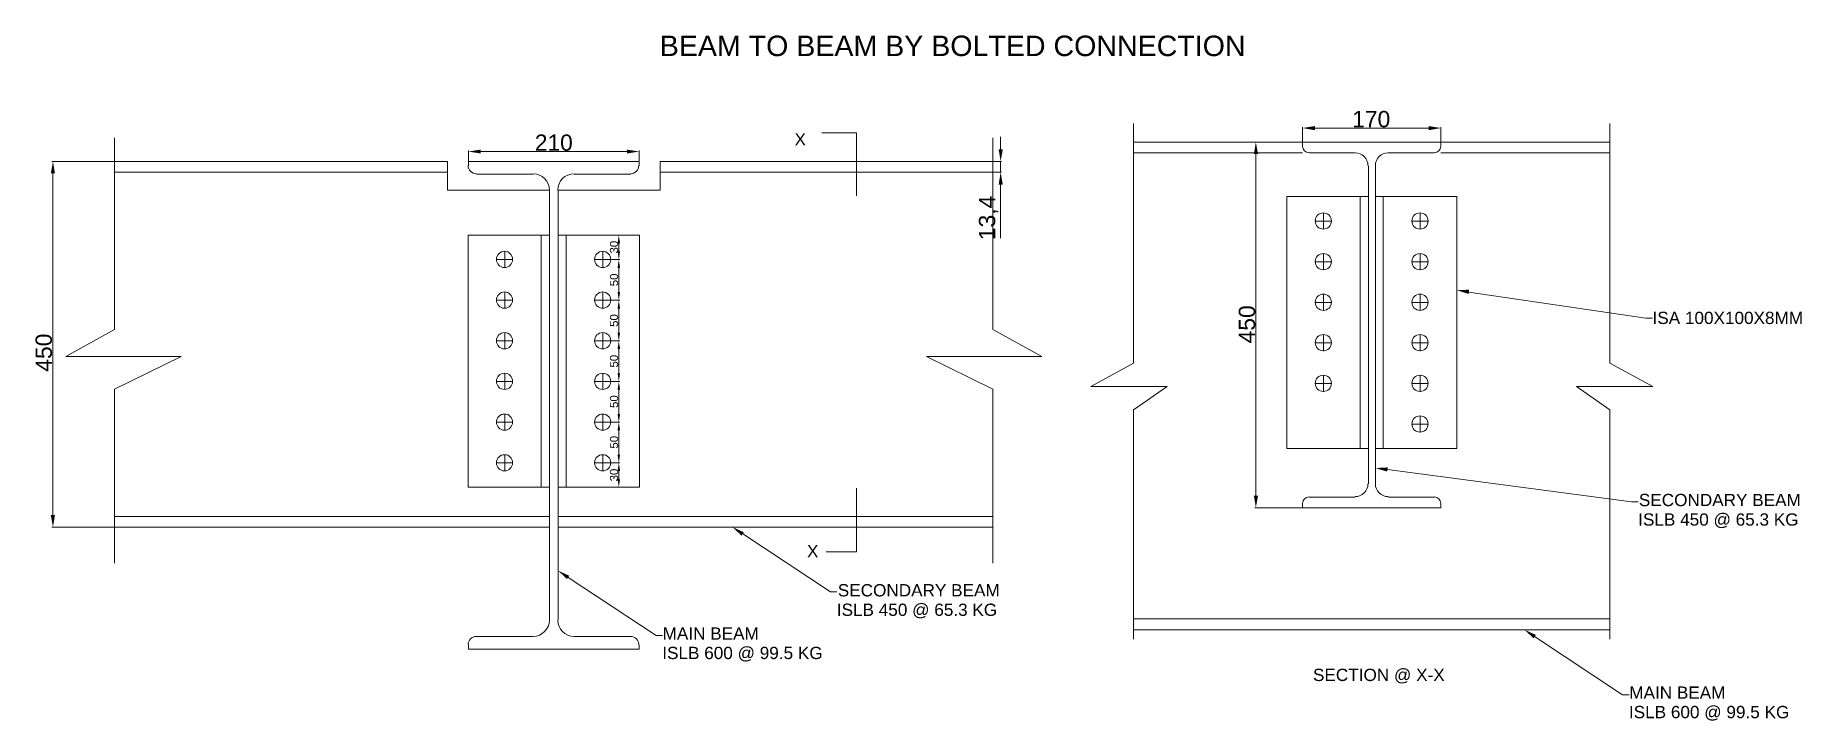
# Model space of a CAD drawing. Header units: millimetres. Extents: x 266 to 2438, y 674 to 1517.
import ezdxf

# ---------------------------------------------------------------- set-up
doc = ezdxf.new("R2010")
doc.units = ezdxf.units.MM
doc.layers.add('PDF_0', color=7, linetype='Continuous')
doc.layers.add('PDF_Text', color=7, linetype='Continuous')
doc.styles.add('PDF ArialMT', font='arial.ttf')

msp = doc.modelspace()

# ---------------------------------------------------------------- linework, layer by layer
at = {"layer": 'PDF_0', "lineweight": 0}
for points in [[(363.1, 1390.9), (363.1, 1155.2), (303.3, 1122), (445.2, 1122), (363.1, 1081.7), (363.1, 867.9)], [(1233.1, 1397.2), (1275.7, 1397.2), (1275.7, 1319.8)], [(1443.4, 1390.9), (1443.4, 1155.2), (1503.6, 1122), (1361.7, 1122), (1443.4, 1081.7), (1443.4, 867.9)], [(1452.8, 1376.8), (1452.8, 1392.1)], [(1616.1, 1408.5), (1616.1, 1113.8), (1563.8, 1085.3), (1657.6, 1085.3), (1616.1, 1056.3), (1616.1, 774.5)], [(1824.1, 1386.2), (1824.1, 1404.2)], [(1839.3, 1403), (1979.2, 1403)], [(1994.1, 1386.2), (1994.1, 1404.2)], [(2202, 1408.5), (2202, 1113.8), (2254.8, 1085.3), (2161, 1085.3), (2202, 1056.3), (2202, 774.5)], [(798.5, 1362.8), (798.5, 1375.3)], [(813.3, 1374.1), (993.5, 1374.1)], [(1008.4, 1362.8), (1008.4, 1375.3)], [(1824.1, 1385.8), (1616.1, 1385.8)], [(1824.1, 1372.5), (1616.1, 1372.5)], [(1823.7, 1385.8), (1765.4, 1385.8)], [(1766.6, 1371), (1766.6, 950.8)], [(1824.1, 1380.3), (1824.1, 1385.8), (1994.1, 1385.8), (1994.1, 1380.3)], [(1888.9, 1372.5), (1832.3, 1372.5)], [(1986.3, 1372.5), (1929.6, 1372.5)], [(1994.1, 1385.8), (2202, 1385.8)], [(1994.1, 1372.5), (2202, 1372.5)], [(362.3, 1362), (286.1, 1362)], [(287.6, 1347.1), (287.6, 927)], [(363.1, 1362), (772.7, 1362), (772.7, 1326.4), (898.1, 1326.4), (898.1, 797.6)], [(772.7, 1348.7), (363.1, 1348.7)], [(798.5, 1356.5), (798.5, 1362), (1008.4, 1362), (1008.4, 1356.5)], [(1443.8, 1362), (1034.2, 1362), (1034.2, 1326.4), (908.7, 1326.4), (908.7, 797.6)], [(1034.2, 1348.7), (1443.8, 1348.7)], [(1420.7, 1362), (1453.9, 1362)], [(1420.7, 1348.7), (1453.9, 1348.7)], [(1452.8, 1362), (1452.8, 1348.7)], [(1905, 1356.5), (1905, 965.3)], [(1913.6, 1356.5), (1913.6, 965.3)], [(878.2, 1346.3), (808.2, 1346.3)], [(998.2, 1346.3), (928.6, 1346.3)], [(1452.8, 1333.4), (1452.8, 1267.4)], [(1905, 1008.7), (1804.9, 1008.7), (1804.9, 1318.6), (1905, 1318.6)], [(1894.8, 1318.6), (1894.8, 1008.7)], [(1913.6, 1318.6), (2013.6, 1318.6), (2013.6, 1008.7), (1913.6, 1008.7)], [(1923.3, 1318.6), (1923.3, 1008.7)], [(1860, 1288.5), (1840.1, 1288.5)], [(1849.9, 1298.7), (1849.9, 1278.7)], [(1958.5, 1288.5), (1978.4, 1288.5)], [(1968.7, 1298.7), (1968.7, 1278.7)], [(898.1, 1271.3), (798.1, 1271.3), (798.1, 961.4), (898.1, 961.4)], [(888, 1271.3), (888, 961.4)], [(908.7, 1271.3), (1008.8, 1271.3), (1008.8, 961.4), (908.7, 961.4)], [(918.5, 1271.3), (918.5, 961.4)], [(964.2, 1271.3), (984.5, 1271.3)], [(983.3, 1251.4), (983.3, 1261.1)], [(853.2, 1241.2), (833.3, 1241.2)], [(843, 1251.4), (843, 1231)], [(953.6, 1241.2), (973.6, 1241.2)], [(963.8, 1251.4), (963.8, 1231)], [(964.2, 1241.2), (984.5, 1241.2), (965, 1241.2)], [(1860, 1238.5), (1840.1, 1238.5)], [(1849.9, 1248.6), (1849.9, 1228.7)], [(1958.5, 1238.5), (1978.4, 1238.5)], [(1968.7, 1248.6), (1968.7, 1228.7)], [(983.3, 1201.3), (983.3, 1231)], [(843, 1201.3), (843, 1181)], [(963.8, 1201.3), (963.8, 1181)], [(1849.9, 1198.6), (1849.9, 1178.7)], [(1968.7, 1198.6), (1968.7, 1178.7)], [(2028.5, 1201.3), (2246.2, 1169.3), (2254.4, 1169.3)], [(853.2, 1191.2), (833.3, 1191.2)], [(953.6, 1191.2), (973.6, 1191.2)], [(983.3, 1151.3), (983.3, 1181)], [(1860, 1188.4), (1840.1, 1188.4)], [(1958.5, 1188.4), (1978.4, 1188.4)], [(843, 1151.3), (843, 1131.4)], [(963.8, 1151.3), (963.8, 1131.4)], [(853.2, 1141.1), (833.3, 1141.1)], [(953.6, 1141.1), (973.6, 1141.1)], [(964.2, 1141.1), (984.5, 1141.1), (965, 1141.1)], [(983.3, 1101.3), (983.3, 1131.4)], [(1860, 1138.8), (1840.1, 1138.8)], [(1849.9, 1148.6), (1849.9, 1128.6)], [(1958.5, 1138.8), (1978.4, 1138.8)], [(1968.7, 1148.6), (1968.7, 1128.6)], [(853.2, 1091.1), (833.3, 1091.1)], [(843, 1101.3), (843, 1081.3)], [(953.6, 1091.1), (973.6, 1091.1)], [(963.8, 1101.3), (963.8, 1081.3)], [(1860, 1088.8), (1840.1, 1088.8)], [(1849.9, 1098.5), (1849.9, 1078.6)], [(1958.5, 1088.8), (1978.4, 1088.8)], [(1968.7, 1098.5), (1968.7, 1078.6)], [(983.3, 1051.3), (983.3, 1081.3)], [(843, 1051.3), (843, 1031.3)], [(963.8, 1051.3), (963.8, 1031.3)], [(1968.7, 1048.5), (1968.7, 1028.6)], [(853.2, 1041.1), (833.3, 1041.1)], [(953.6, 1041.1), (973.6, 1041.1)], [(964.2, 1041.1), (984.5, 1041.1), (965, 1041.1)], [(983.3, 1001.2), (983.3, 1031.3)], [(1958.5, 1038.7), (1978.4, 1038.7)], [(843, 1001.2), (843, 981.3)], [(963.8, 1001.2), (963.8, 981.3)], [(853.2, 991.1), (833.3, 991.1)], [(953.6, 991.1), (973.6, 991.1)], [(983.3, 981.3), (983.3, 971.1)], [(1928.4, 982.9), (2228.6, 943.4), (2236.8, 943.4)], [(964.2, 961.4), (984.5, 961.4)], [(1275.7, 960.2), (1275.7, 881.6), (1238.2, 881.6)], [(1823.7, 936), (1765.4, 936)], [(1824.1, 941), (1824.1, 936), (1994.1, 936), (1994.1, 941)], [(1888.9, 949.2), (1832.3, 949.2)], [(1986.3, 949.2), (1929.6, 949.2)], [(898.1, 925.4), (363.1, 925.4)], [(908.7, 925.4), (1443.8, 925.4)], [(362.7, 912.1), (286.1, 912.1)], [(898.1, 912.1), (363.1, 912.1)], [(908.7, 912.1), (1443.8, 912.1)], [(1135.8, 903.9), (1243.7, 832.4), (1251.5, 832.4)], [(921.2, 850.4), (1029.1, 778.8), (1036.9, 778.8)], [(1616.1, 799.2), (2202, 799.2)], [(1616.1, 785.9), (2202, 785.9)], [(798.5, 767.5), (798.5, 762), (1008.4, 762), (1008.4, 767.5)], [(878.2, 777.7), (808.2, 777.7)], [(998.2, 777.7), (928.6, 777.7)], [(2109.4, 777.7), (2217.3, 706.1), (2225.5, 706.1)]]:
    msp.add_lwpolyline(points, dxfattribs=at)
for points in [[(984.5, 1191.2), (964.2, 1191.2)], [(984.5, 1091.1), (964.2, 1091.1)], [(984.5, 991.1), (964.2, 991.1)]]:
    msp.add_lwpolyline(points, close=True, dxfattribs=at)
for centre in [(1849.6, 1288.7), (1968.5, 1288.7), (842.8, 1241.4), (963.5, 1241.4), (1849.6, 1238.7), (1968.5, 1238.7), (842.8, 1191.4), (963.5, 1191.4), (1849.6, 1188.7), (1968.5, 1188.7), (842.8, 1141.4), (963.5, 1141.4), (1849.6, 1139), (1968.5, 1139), (842.8, 1091.4), (963.5, 1091.4), (1849.6, 1089), (1968.5, 1089), (842.8, 1041.3), (963.5, 1041.3), (1968.5, 1039), (842.8, 991.3), (963.5, 991.3)]:
    msp.add_circle(centre, 9.97, dxfattribs=at)
for centre, radius, start, end in [((1832, 1380.6), 8.01, 180, 270), ((1888.7, 1356.8), 15.8, 0, 90), ((1929.4, 1356.8), 15.8, 90, 180), ((1986, 1380.6), 8.01, 270, 360), ((808, 1356.8), 9.97, 180, 270), ((877.9, 1326.7), 20.1, 0, 90), ((928.4, 1326.7), 20.1, 90, 180), ((997.9, 1356.8), 9.97, 270, 360), ((1888.7, 965.5), 15.8, 270, 360), ((1929.4, 965.5), 15.8, 180, 270), ((1832, 941.3), 8.01, 90, 180), ((1986, 941.3), 8.01, 0, 90), ((877.9, 797.8), 20.1, 270, 360), ((928.4, 797.8), 20.1, 180, 270), ((808, 767.7), 9.97, 90, 180), ((997.9, 767.7), 9.97, 0, 90)]:
    msp.add_arc(centre, radius, start, end, dxfattribs=at)
at = {"layer": 'PDF_0', "transparency": 33554559}
for points in [[(1839.3, 1405.4), (1839.3, 1400.3), (1824.1, 1403)], [(1979.2, 1405.4), (1979.2, 1400.3), (1994.1, 1403)], [(813.3, 1376.4), (813.3, 1371.7), (798.5, 1374.1)], [(993.5, 1376.4), (993.5, 1371.7), (1008.4, 1374.1)], [(1450.4, 1376.8), (1455.5, 1376.8), (1452.8, 1362)], [(1764.3, 1371), (1769.3, 1371), (1766.6, 1385.8)], [(284.9, 1347.1), (290, 1347.1), (287.6, 1362)], [(1450.4, 1333.4), (1455.5, 1333.4), (1452.8, 1348.7)], [(981.8, 1261.1), (984.9, 1261.1), (983.3, 1271.3)], [(981.8, 1251.4), (984.9, 1251.4), (983.3, 1241.2)], [(981.8, 1231), (984.9, 1231), (983.3, 1241.2)], [(981.8, 1201.3), (984.9, 1201.3), (983.3, 1191.2)], [(2028.1, 1199), (2013.6, 1203.7), (2028.9, 1204.1)], [(981.8, 1181), (984.9, 1181), (983.3, 1191.2)], [(981.8, 1151.3), (984.9, 1151.3), (983.3, 1141.1)], [(981.8, 1131.4), (984.9, 1131.4), (983.3, 1141.1)], [(981.8, 1101.3), (984.9, 1101.3), (983.3, 1091.1)], [(981.8, 1081.3), (984.9, 1081.3), (983.3, 1091.1)], [(981.8, 1051.3), (984.9, 1051.3), (983.3, 1041.1)], [(981.8, 1031.3), (984.9, 1031.3), (983.3, 1041.1)], [(981.8, 1001.2), (984.9, 1001.2), (983.3, 991.1)], [(981.8, 981.3), (984.9, 981.3), (983.3, 991.1)], [(1928, 980.5), (1913.6, 984.8), (1928.8, 985.6)], [(981.8, 971.1), (984.9, 971.1), (983.3, 961.4)], [(1764.3, 950.8), (1769.3, 950.8), (1766.6, 936)], [(284.9, 927), (290, 927), (287.6, 912.1)], [(1134.2, 901.6), (1123.3, 912.1), (1137, 905.9)], [(919.6, 848.4), (908.7, 858.6), (922.4, 852.3)], [(2108.2, 775.3), (2096.9, 785.9), (2110.9, 779.6)]]:
    msp.add_solid(points, dxfattribs=at)

# ---------------------------------------------------------------- texts
at = {"layer": 'PDF_Text', "attachment_point": 4, "style": 'PDF ArialMT'}
for s, insert, char_height in [('BEAM TO BEAM BY BOLTED CONNECTION', (1033.7, 1503.9), 25.15), ('170', (1885, 1413.8), 20.12), ('210', (880.1, 1384.9), 20), ('X', (1199.4, 1389.1), 15.1), ('ISA 100X100X8MM', (2254.4, 1169.4), 15.09), ('SECONDARY BEAM', (2237.6, 945.4), 15.09), ('ISLB 450 @ 65.3 KG', (2236.8, 920), 15.09), ('X', (1214.7, 882.5), 15.1), ('SECONDARY BEAM', (1252.6, 834.4), 15.09), ('ISLB 450 @ 65.3 KG', (1251.4, 809), 15.09), ('MAIN BEAM', (1037.2, 781.3), 15.09), ('ISLB 600 @ 99.5 KG', (1036.8, 755.9), 15.09), ('SECTION @ X-X', (1836.9, 728.9), 15.09), ('MAIN BEAM', (2225.8, 708.6), 15.09), ('ISLB 600 @ 99.5 KG', (2225.4, 683.2), 15.09)]:
    msp.add_mtext(s, dxfattribs=dict(at, insert=insert, char_height=char_height))
at = {"layer": 'PDF_Text', "attachment_point": 4, "rotation": 90, "style": 'PDF ArialMT'}
for s, insert, char_height in [('13,4', (1438, 1265.1), 20.12), ('30', (977.5, 1248.7), 10.06), ('50', (977.5, 1208.4), 10.06), ('50', (977.5, 1158.4), 10.06), ('450', (1755.8, 1138.1), 20.12), ('450', (276.4, 1103.3), 20.12), ('50', (977.5, 1108.4), 10.06), ('50', (977.5, 1058.7), 10.06), ('50', (977.5, 1008.7), 10.06), ('30', (977.5, 968.4), 10.06)]:
    msp.add_mtext(s, dxfattribs=dict(at, insert=insert, char_height=char_height))

doc.saveas('drawing.dxf')
